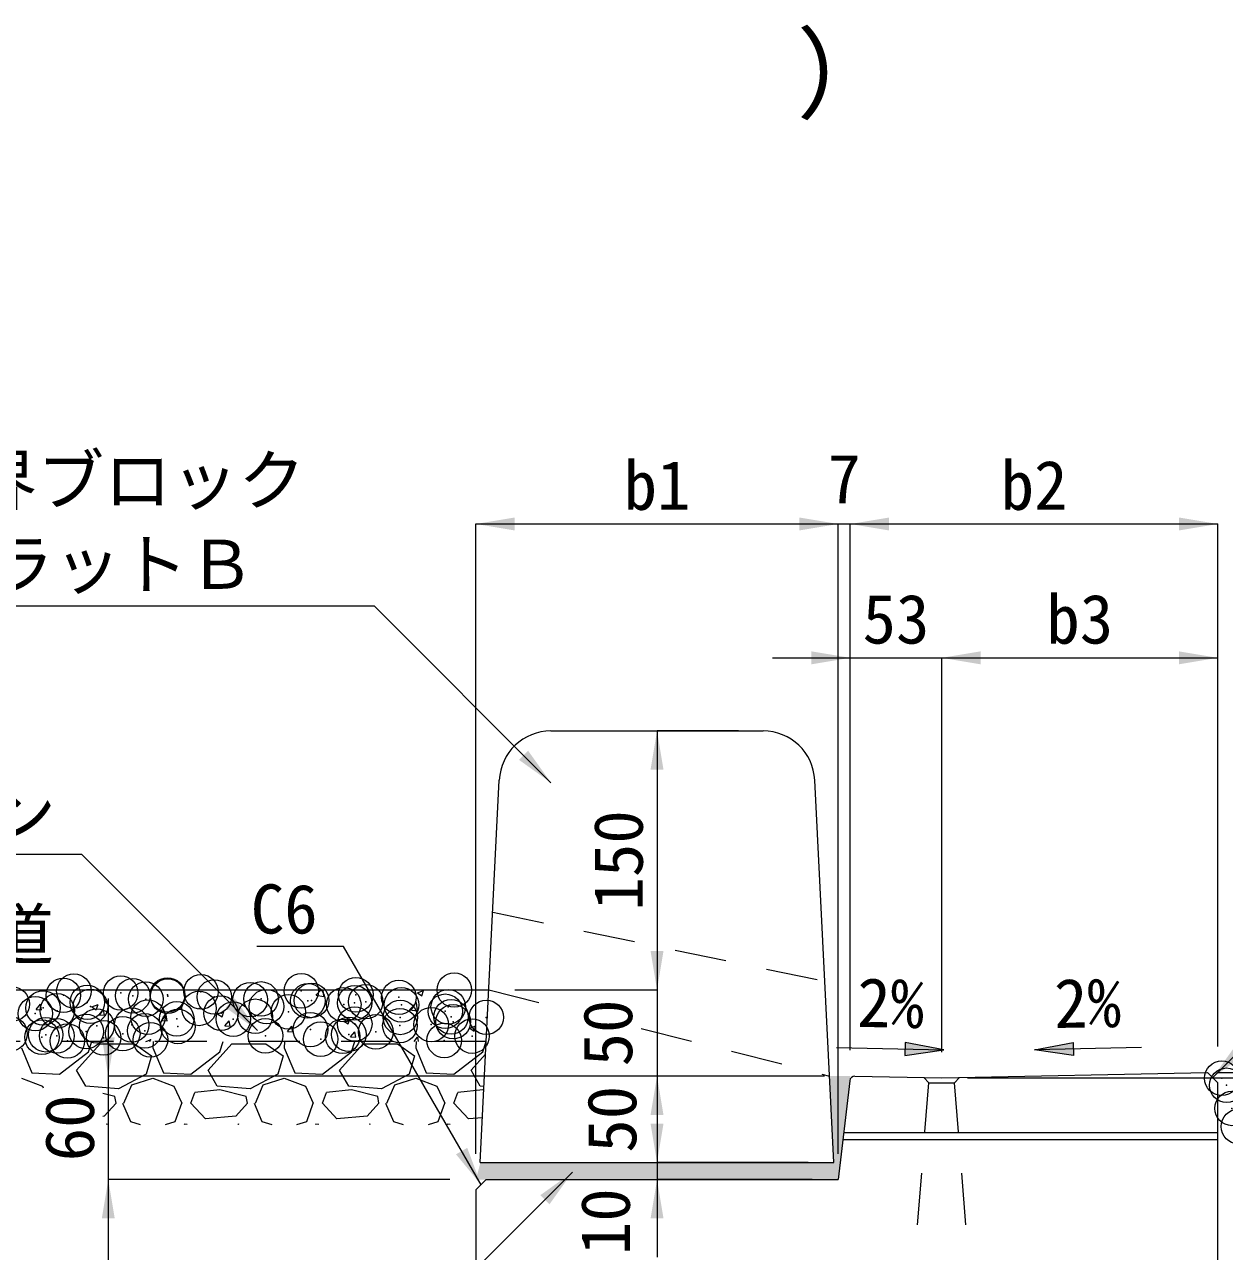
# Model space of a CAD drawing. Units: millimetres at full size. Extents: x 289 to 42849, y -1182 to 27464.
# Drawn here: x 3040 to 3735, y 20938 to 21649 of the extents above; entities that cross this region are included whole.
import ezdxf
from ezdxf.enums import TextEntityAlignment as Align

# ---------------------------------------------------------------- set-up
doc = ezdxf.new("R2010")
doc.units = ezdxf.units.MM
doc.header["$LTSCALE"] = 40
doc.header["$PDMODE"] = 32
doc.header["$PDSIZE"] = 20
doc.linetypes.add('USER2', pattern=[1.35, 0.75, -0.6])
for name, color, linetype, lineweight in [('0_2', 7, 'Continuous', 20), ('側溝', 7, 'Continuous', 5), ('寸法引出', 7, 'Continuous', 9), ('寸法線', 7, 'Continuous', 9), ('本体', 2, 'Continuous', 9), ('ﾊｯﾁﾝｸﾞ', 7, 'Continuous', 5)]:
    doc.layers.add(name, color=color, linetype=linetype, lineweight=lineweight)
doc.styles.add('ＭＳ ゴシック', font='')
doc.styles.get('ＭＳ ゴシック').set_extended_font_data('MS Gothic')

# ---------------------------------------------------------------- blocks, each defined once
blk = doc.blocks.new('filled_arrow')
at = {"color": 0, "linetype": 'Continuous', "lineweight": -2}
blk.add_solid([(7.5, 1.25), (0, 0), (7.5, -1.25)], dxfattribs=at)

msp = doc.modelspace()

# ---------------------------------------------------------------- hatches: boundary and pattern name
at = {"layer": '寸法引出'}
for points in [[(3550.14, 21059.11), (3549.99, 21051.61), (3572.56, 21054.91)], [(3647.5, 21059.11), (3647.65, 21051.61), (3625.08, 21054.91)]]:
    msp.add_hatch(color=256, dxfattribs=at).paths.add_polyline_path(points)
at = {"layer": 'ﾊｯﾁﾝｸﾞ'}
msp.add_hatch(color=8, dxfattribs=at).paths.add_polyline_path([(3511.37, 20979.61), (3518.05, 21036.9), (3518.37, 21039.61), (3506.37, 21039.61), (3508.87, 20989.61), (3304.05, 20989.61), (3301.37, 20979.61), (3307.37, 20979.61)])

# ---------------------------------------------------------------- linework, layer by layer
at = {"layer": '0_2'}
for p, q in [((3344.9, 21239.61), (3467.83, 21239.61)), ((3303.87, 20989.61), (3314.94, 21211.11)), ((3508.87, 20989.61), (3497.79, 21211.11)), ((2928.84, 21089.61), (3308.87, 21089.61)), ((3731.36, 21041.75), (4298.34, 21041.75)), ((3303.87, 20989.61), (3508.87, 20989.61))]:
    msp.add_line(p, q, dxfattribs=at)
at = {"layer": '0_2', "lineweight": 9}
msp.add_line((3728.37, 21038.69), (3795.89, 21106.22), dxfattribs=at)
at = {"layer": '0_2', "linetype": 'USER2', "lineweight": 9}
for p, q in [((3308.87, 21089.61), (3357.89, 21077.2)), ((3397.21, 21067.24), (3506.37, 21039.61)), ((3307.37, 21059.61), (2928.84, 21059.61))]:
    msp.add_line(p, q, dxfattribs=at)
at = {"layer": '0_2', "lineweight": 9}
msp.add_lwpolyline([(3304.37, 20976.67), (3224.67, 21114.7), (3174.34, 21114.7)], dxfattribs=at)
at = {"layer": '0_2'}
for centre, start, end in [((3344.9, 21209.61), 90, 177.13789), ((3467.83, 21209.61), 2.8627, 90)]:
    msp.add_arc(centre, 30, start, end, dxfattribs=at)
at = {"layer": '側溝', "color": 2, "lineweight": 20}
for p, q in [((3518.05, 21036.9), (3511.37, 20979.61)), ((3521.09, 21039.56), (3571.36, 21038.55)), ((3571.36, 21038.55), (3725.37, 21041.63)), ((3725.37, 21041.63), (3731.36, 21035.75)), ((3731.36, 20534.61), (3731.36, 21035.75)), ((3307.37, 20979.61), (3301.37, 20973.73)), ((3307.37, 20979.61), (3511.37, 20979.61)), ((3301.37, 20973.73), (3301.37, 20534.61))]:
    msp.add_line(p, q, dxfattribs=at)
at = {"layer": '側溝', "linetype": 'USER2', "lineweight": 9}
for p, q in [((3553.19, 20899.61), (3563.86, 21035.71)), ((3561.05, 21038.76), (3563.86, 21035.71)), ((3563.86, 21035.71), (3578.86, 21035.71)), ((3581.68, 21038.76), (3578.86, 21035.71)), ((3589.54, 20899.61), (3578.86, 21035.71))]:
    msp.add_line(p, q, dxfattribs=at)
at = {"layer": '側溝', "color": 4, "lineweight": 9}
for p, q in [((3731.36, 21002.75), (3514.07, 21002.75)), ((3731.36, 21006.75), (3514.53, 21006.75))]:
    msp.add_line(p, q, dxfattribs=at)
at = {"layer": '側溝', "color": 2, "lineweight": 20}
msp.add_arc((3521.03, 21036.56), 3, 88.85424, 173.34557, dxfattribs=at)
at = {"layer": '寸法引出'}
for p, q in [((3406.37, 21239.61), (3406.37, 21089.61)), ((3453.51, 21239.61), (3406.37, 21239.61)), ((3406.37, 21134.61), (3406.37, 20994.61)), ((3323.87, 21089.61), (3406.37, 21089.61)), ((3323.87, 21089.61), (3406.37, 21089.61)), ((3510.46, 21056.16), (3572.56, 21054.91)), ((3687.18, 21056.16), (3625.08, 21054.91)), ((3491.37, 21039.61), (3406.37, 21039.61)), ((3406.37, 21039.61), (3406.37, 20989.61)), ((3491.37, 21039.61), (3406.37, 21039.61)), ((3406.37, 21034.61), (3406.37, 20934.61)), ((3493.87, 20989.61), (3406.37, 20989.61)), ((3493.87, 20989.61), (3406.37, 20989.61)), ((3496.37, 20979.61), (3406.37, 20979.61))]:
    msp.add_line(p, q, dxfattribs=at)
at = {"layer": '寸法引出', "lineweight": 13}
for points in [[(3550.14, 21059.11), (3549.99, 21051.61), (3572.56, 21054.91)], [(3647.5, 21059.11), (3647.65, 21051.61), (3625.08, 21054.91)]]:
    msp.add_lwpolyline(points, close=True, dxfattribs=at)
at = {"layer": '寸法線'}
for p, q in [((3301.37, 21359.51), (3511.37, 21359.51)), ((3301.37, 20994.61), (3301.37, 21359.51)), ((3466.37, 21359.51), (3563.37, 21359.51)), ((3511.37, 20994.61), (3511.37, 21359.51)), ((3511.37, 20994.61), (3511.37, 21359.51)), ((3518.37, 21054.61), (3518.37, 21359.51)), ((3518.37, 21359.51), (3731.36, 21359.51)), ((3518.37, 21054.61), (3518.37, 21359.51)), ((3731.36, 21056.75), (3731.36, 21359.51)), ((3473.37, 21281.96), (3616.36, 21281.96)), ((3518.37, 21054.61), (3518.37, 21281.96)), ((3571.36, 21053.55), (3571.36, 21281.96)), ((3571.36, 21281.96), (3731.36, 21281.96)), ((3571.36, 21053.55), (3571.36, 21281.96)), ((3731.36, 21056.75), (3731.36, 21281.96)), ((3088.33, 21084.61), (3088.33, 20934.61)), ((3503.37, 21039.61), (3088.33, 21039.61)), ((3586.36, 21038.55), (3840.86, 21038.55)), ((3586.36, 21038.55), (3840.86, 21038.55)), ((3286.37, 20979.61), (3088.33, 20979.61)), ((3088.33, 20979.61), (3088.33, 20524.61)), ((3286.37, 20979.61), (3088.33, 20979.61))]:
    msp.add_line(p, q, dxfattribs=at)
for points in [[(3344.9, 21209.61), (3242.57, 21311.94), (2886.15, 21311.94)], [(3174.9, 21066.08), (3072.97, 21168.02), (2828.93, 21168.02)], [(3357.29, 20983.88), (3218.44, 20845.03), (3052.84, 20845.03)]]:
    msp.add_lwpolyline(points, dxfattribs=at)
at = {"layer": '本体', "color": 7, "linetype": 'USER2'}
msp.add_line((3311.12, 21134.61), (3503.62, 21094.61), dxfattribs=at)
at = {"layer": 'ﾊｯﾁﾝｸﾞ'}
for p, q in [((3208.72, 21086.49), (3211.72, 21089.61)), ((3208.73, 21086.47), (3213.25, 21085.77)), ((3213.25, 21085.79), (3212.81, 21089.61)), ((3267.53, 21087.9), (3270.06, 21086.19)), ((3267.54, 21087.91), (3271.1, 21089.28)), ((3270.06, 21086.19), (3271.09, 21089.26)), ((3046.55, 21078.29), (3049, 21081.21)), ((3046.55, 21078.29), (3049.59, 21078.02)), ((3049.64, 21078.03), (3049.05, 21081.22)), ((3078.84, 21079.67), (3082.4, 21081.03)), ((3078.84, 21079.65), (3081.36, 21077.95)), ((3081.37, 21077.94), (3082.4, 21081.01)), ((3262.94, 21078.08), (3266.89, 21082.2)), ((3267.47, 21077.38), (3266.91, 21082.21)), ((3082.99, 21075.1), (3085.44, 21078.02)), ((3082.99, 21075.1), (3086.03, 21074.83)), ((3086.07, 21074.84), (3085.49, 21078.03)), ((3119.43, 21071.91), (3121.88, 21074.83)), ((3119.43, 21071.91), (3122.46, 21071.65)), ((3122.51, 21071.66), (3121.92, 21074.84)), ((3151.84, 21075.58), (3154.37, 21073.88)), ((3151.85, 21075.6), (3155.41, 21076.96)), ((3154.37, 21073.88), (3155.4, 21076.95)), ((3155.87, 21068.73), (3158.31, 21071.64)), ((3158.95, 21068.47), (3158.36, 21071.65)), ((3224.85, 21071.51), (3227.38, 21069.81)), ((3224.86, 21071.53), (3228.41, 21072.89)), ((3227.38, 21069.81), (3228.41, 21072.88)), ((3262.95, 21078.06), (3267.46, 21077.36)), ((3155.87, 21068.72), (3158.9, 21068.46)), ((3192.3, 21065.54), (3194.75, 21068.46)), ((3192.3, 21065.54), (3195.34, 21065.27)), ((3195.38, 21065.28), (3194.8, 21068.46)), ((3228.74, 21062.35), (3231.19, 21065.27)), ((3231.82, 21062.09), (3231.23, 21065.28)), ((3297.86, 21067.46), (3301.42, 21068.83)), ((3297.86, 21067.44), (3300.38, 21065.74)), ((3300.38, 21065.74), (3301.41, 21068.81)), ((3069.97, 21042.99), (3083.69, 21058.23)), ((3076.83, 21053.65), (3078.74, 21059.61)), ((3083.69, 21058.23), (3103.5, 21058.23)), ((3103.5, 21058.23), (3113.41, 21051.37)), ((3110.2, 21059.61), (3112.72, 21060.58)), ((3112.4, 21059.61), (3112.72, 21060.56)), ((3114.34, 21059.61), (3114.17, 21055.94)), ((3146.17, 21042.99), (3159.89, 21058.23)), ((3153.03, 21053.65), (3154.94, 21059.61)), ((3159.89, 21058.23), (3179.7, 21058.23)), ((3179.7, 21058.23), (3189.61, 21051.37)), ((3190.54, 21059.61), (3190.37, 21055.94)), ((3222.37, 21042.99), (3236.09, 21058.23)), ((3228.74, 21062.35), (3231.78, 21062.08)), ((3229.23, 21053.65), (3231.14, 21059.61)), ((3236.09, 21058.23), (3255.9, 21058.23)), ((3255.9, 21058.23), (3265.81, 21051.37)), ((3265.55, 21059.61), (3267.63, 21062.08)), ((3266.74, 21059.61), (3266.57, 21055.94)), ((3268.13, 21059.61), (3267.67, 21062.09)), ((3305.43, 21053.65), (3307.34, 21059.61)), ((3037.97, 21055.94), (3044.06, 21041.46)), ((3060.07, 21040.7), (3076.83, 21053.65)), ((3113.41, 21051.37), (3110.36, 21040.7)), ((3114.17, 21055.94), (3120.26, 21041.46)), ((3136.27, 21040.7), (3153.03, 21053.65)), ((3189.61, 21051.37), (3186.56, 21040.7)), ((3190.37, 21055.94), (3196.46, 21041.46)), ((3212.47, 21040.7), (3229.23, 21053.65)), ((3265.81, 21051.37), (3262.76, 21040.7)), ((3266.57, 21055.94), (3272.66, 21041.46)), ((3288.67, 21040.7), (3305.43, 21053.65)), ((3298.57, 21042.99), (3307, 21052.35)), ((3075.31, 21033.84), (3069.97, 21042.99)), ((3151.51, 21033.84), (3146.17, 21042.99)), ((3227.71, 21033.84), (3222.37, 21042.99)), ((3303.91, 21033.84), (3298.57, 21042.99)), ((3037.97, 21038.41), (3050.16, 21033.84)), ((3044.06, 21041.46), (3060.07, 21040.7)), ((3110.36, 21040.7), (3094.36, 21032.32)), ((3101.98, 21034.6), (3114.17, 21038.41)), ((3114.17, 21038.41), (3126.36, 21033.84)), ((3120.26, 21041.46), (3136.27, 21040.7)), ((3186.56, 21040.7), (3170.56, 21032.32)), ((3178.18, 21034.6), (3190.37, 21038.41)), ((3190.37, 21038.41), (3202.56, 21033.84)), ((3196.46, 21041.46), (3212.47, 21040.7)), ((3262.76, 21040.7), (3246.76, 21032.32)), ((3254.38, 21034.6), (3266.57, 21038.41)), ((3266.57, 21038.41), (3278.76, 21033.84)), ((3272.66, 21041.46), (3288.67, 21040.7)), ((3050.16, 21033.84), (3050.66, 21032.75)), ((3094.36, 21032.32), (3075.31, 21033.84)), ((3092.07, 21027.75), (3085.15, 21029.48)), ((3097.4, 21023.94), (3101.98, 21034.6)), ((3126.36, 21033.84), (3130.93, 21023.94)), ((3136.27, 21023.94), (3138.55, 21030.03)), ((3153.03, 21031.56), (3138.55, 21030.03)), ((3170.56, 21032.32), (3151.51, 21033.84)), ((3168.27, 21027.75), (3153.03, 21031.56)), ((3173.6, 21023.94), (3178.18, 21034.6)), ((3202.56, 21033.84), (3207.13, 21023.94)), ((3212.47, 21023.94), (3214.75, 21030.03)), ((3229.23, 21031.56), (3214.75, 21030.03)), ((3246.76, 21032.32), (3227.71, 21033.84)), ((3244.47, 21027.75), (3229.23, 21031.56)), ((3249.8, 21023.94), (3254.38, 21034.6)), ((3278.76, 21033.84), (3283.33, 21023.94)), ((3288.67, 21023.94), (3290.95, 21030.03)), ((3305.43, 21031.56), (3290.95, 21030.03)), ((3306.07, 21033.67), (3303.91, 21033.84)), ((3305.96, 21031.43), (3305.43, 21031.56)), ((3092.83, 21023.94), (3085.97, 21016.32)), ((3092.83, 21023.94), (3092.07, 21027.75)), ((3096.64, 21023.94), (3101.21, 21013.27)), ((3127.12, 21013.27), (3130.93, 21023.94)), ((3144.65, 21014.79), (3136.27, 21023.94)), ((3169.03, 21023.94), (3162.17, 21016.32)), ((3169.03, 21023.94), (3168.27, 21027.75)), ((3172.84, 21023.94), (3177.41, 21013.27)), ((3203.32, 21013.27), (3207.13, 21023.94)), ((3220.85, 21014.79), (3212.47, 21023.94)), ((3245.23, 21023.94), (3238.37, 21016.32)), ((3245.23, 21023.94), (3244.47, 21027.75)), ((3249.04, 21023.94), (3253.61, 21013.27)), ((3279.52, 21013.27), (3283.33, 21023.94)), ((3297.05, 21014.79), (3288.67, 21023.94)), ((3085.97, 21016.32), (3085.15, 21016.24)), ((3162.17, 21016.32), (3144.65, 21014.79)), ((3238.37, 21016.32), (3220.85, 21014.79)), ((3305.16, 21015.5), (3297.05, 21014.79)), ((3087.5, 21011.74), (3087.18, 21011.61)), ((3087.91, 21011.61), (3087.5, 21011.74)), ((3101.21, 21013.27), (3106.86, 21011.61)), ((3121.48, 21011.61), (3127.12, 21013.27)), ((3132.46, 21011.74), (3132.31, 21011.61)), ((3134.09, 21011.61), (3132.46, 21011.74)), ((3163.7, 21011.74), (3163.38, 21011.61)), ((3164.11, 21011.61), (3163.7, 21011.74)), ((3177.41, 21013.27), (3183.06, 21011.61)), ((3197.68, 21011.61), (3203.32, 21013.27)), ((3208.66, 21011.74), (3208.51, 21011.61)), ((3210.29, 21011.61), (3208.66, 21011.74)), ((3239.9, 21011.74), (3239.58, 21011.61)), ((3240.31, 21011.61), (3239.9, 21011.74)), ((3253.61, 21013.27), (3259.26, 21011.61)), ((3273.88, 21011.61), (3279.52, 21013.27)), ((3284.86, 21011.74), (3284.71, 21011.61)), ((3286.49, 21011.61), (3284.86, 21011.74))]:
    msp.add_line(p, q, dxfattribs=at)
for p in [(3288.85, 21089.48), (3062.3, 21086.43), (3068.42, 21088.91), (3076.17, 21082.34), (3095.54, 21087.76), (3102.55, 21086.15), (3110.09, 21084.22), (3122.66, 21086.62), (3122.81, 21085.89), (3142.05, 21088.43), (3149.78, 21085.47), (3170.58, 21083.91), (3176.9, 21084.33), (3200.21, 21089), (3204.02, 21083.18), (3206.14, 21083.46), (3231.8, 21086.71), (3237.53, 21082.72), (3256.77, 21085.25), (3032.68, 21081.35), (3046.06, 21075.79), (3050.51, 21079.09), (3058.77, 21077.46), (3078.01, 21080), (3140.96, 21078.83), (3153.67, 21076.07), (3180.06, 21079.88), (3192.73, 21076.82), (3224.81, 21081.04), (3231.13, 21082.04), (3258.25, 21080.89), (3283.65, 21077.18), (3285.37, 21079.74), (3081.71, 21068.66), (3101.93, 21069.24), (3111.33, 21073.74), (3128.02, 21072.82), (3128.69, 21068.39), (3160.77, 21072.61), (3173.49, 21074.29), (3231.18, 21069.8), (3257.36, 21068.86), (3257.57, 21073.61), (3275.49, 21069.44), (3286.99, 21073.94), (3288.2, 21071.11), (3307.44, 21073.65), (3031.41, 21064.1), (3049.89, 21062.18), (3052.08, 21063.57), (3058.53, 21062.95), (3075.55, 21065.43), (3085.65, 21061.81), (3096.73, 21064.18), (3109.45, 21065.86), (3179.44, 21062.97), (3205.52, 21066.54), (3211.45, 21061.01), (3224.16, 21062.68), (3227.74, 21063.77), (3243.4, 21065.22), (3299.16, 21062.79), (3064.65, 21059.96), (3112.77, 21060.66), (3283.03, 21060.27), (3733.7, 21038.38), (3736.49, 21034.31), (3739.58, 21020.88), (3743.25, 21010.41)]:
    msp.add_point(p, dxfattribs=at)

# ---------------------------------------------------------------- block references
at = {"layer": '0_2', "lineweight": 9, "xscale": 3, "yscale": 3}
for p, rotation in [((3728.37, 21038.69), 45), ((3304.37, 20976.67), 120)]:
    msp.add_blockref('filled_arrow', p, dxfattribs=dict(at, rotation=rotation))
at = {"layer": '寸法引出', "xscale": 3, "yscale": 3}
for p, rotation in [((3406.37, 21239.61), 270), ((3406.37, 21089.61), 90), ((3406.37, 21089.61), 90), ((3406.37, 21039.61), 270), ((3406.37, 21039.61), 270), ((3406.37, 20989.61), 90), ((3406.37, 20979.61), 270)]:
    msp.add_blockref('filled_arrow', p, dxfattribs=dict(at, rotation=rotation))
at = {"layer": '寸法線', "xscale": 3, "yscale": 3}
for p in [(3301.37, 21359.51), (3518.37, 21359.51), (3518.37, 21359.51), (3571.36, 21281.96), (3571.36, 21281.96)]:
    msp.add_blockref('filled_arrow', p, dxfattribs=at)
for p, rotation in [((3511.37, 21359.51), 180), ((3511.37, 21359.51), 180), ((3731.36, 21359.51), 180), ((3518.37, 21281.96), 180), ((3731.36, 21281.96), 180), ((3344.9, 21209.61), 135), ((3174.9, 21066.08), 135), ((3088.33, 21039.61), 90), ((3357.29, 20983.88), 225), ((3088.33, 20979.61), 270), ((3088.33, 20979.61), 270)]:
    msp.add_blockref('filled_arrow', p, dxfattribs=dict(at, rotation=rotation))

# ---------------------------------------------------------------- texts
at = {"layer": '0_2', "style": 'ＭＳ ゴシック'}
msp.add_text('）', height=42.72, dxfattribs=at).set_placement((3487.23, 21641.74), align=Align.TOP_LEFT)
msp.add_text('C6', height=28.48, dxfattribs=at).set_placement((3209.67, 21150.7), align=Align.TOP_RIGHT)
msp.add_text('歩 道', height=28.48, dxfattribs=at).set_placement((2959.72, 21098.96), align=Align.BOTTOM_LEFT)
at = {"layer": '寸法引出', "style": 'ＭＳ ゴシック'}
for s, p in [('150', (3383.87, 21164.61)), ('50', (3377.73, 21064.61)), ('50', (3380.12, 21014.61)), ('10', (3376.37, 20955.25))]:
    msp.add_text(s, height=28.48, rotation=90, dxfattribs=at).set_placement(p, align=Align.MIDDLE_CENTER)
at = {"layer": '寸法線', "style": 'ＭＳ ゴシック'}
for s, p in [('歩車道境界ブロック   ', (2852.9, 21362.13)), ('セミフラットＢ  ', (2901.46, 21313.38))]:
    msp.add_text(s, height=28.48, dxfattribs=at).set_placement(p, align=Align.BOTTOM_LEFT)
for s, p in [('7', (3514.87, 21385.76)), ('b1', (3406.37, 21382.01)), ('b2', (3624.87, 21382.01)), ('b3', (3651.36, 21304.46)), ('53', (3544.87, 21304.46))]:
    msp.add_text(s, height=28.48, dxfattribs=at).set_placement(p, align=Align.MIDDLE_CENTER)
msp.add_text('普通アスコン', height=28.48, dxfattribs=at).set_placement((3057.97, 21205.7), align=Align.TOP_RIGHT)
for s, rotation, p in [('2%', 359, (3541.78, 21082.04)), ('2%', 1, (3655.86, 21082.04)), ('60', 90, (3065.83, 21009.61))]:
    msp.add_text(s, height=28.48, rotation=rotation, dxfattribs=at).set_placement(p, align=Align.MIDDLE_CENTER)

doc.saveas('drawing.dxf')
